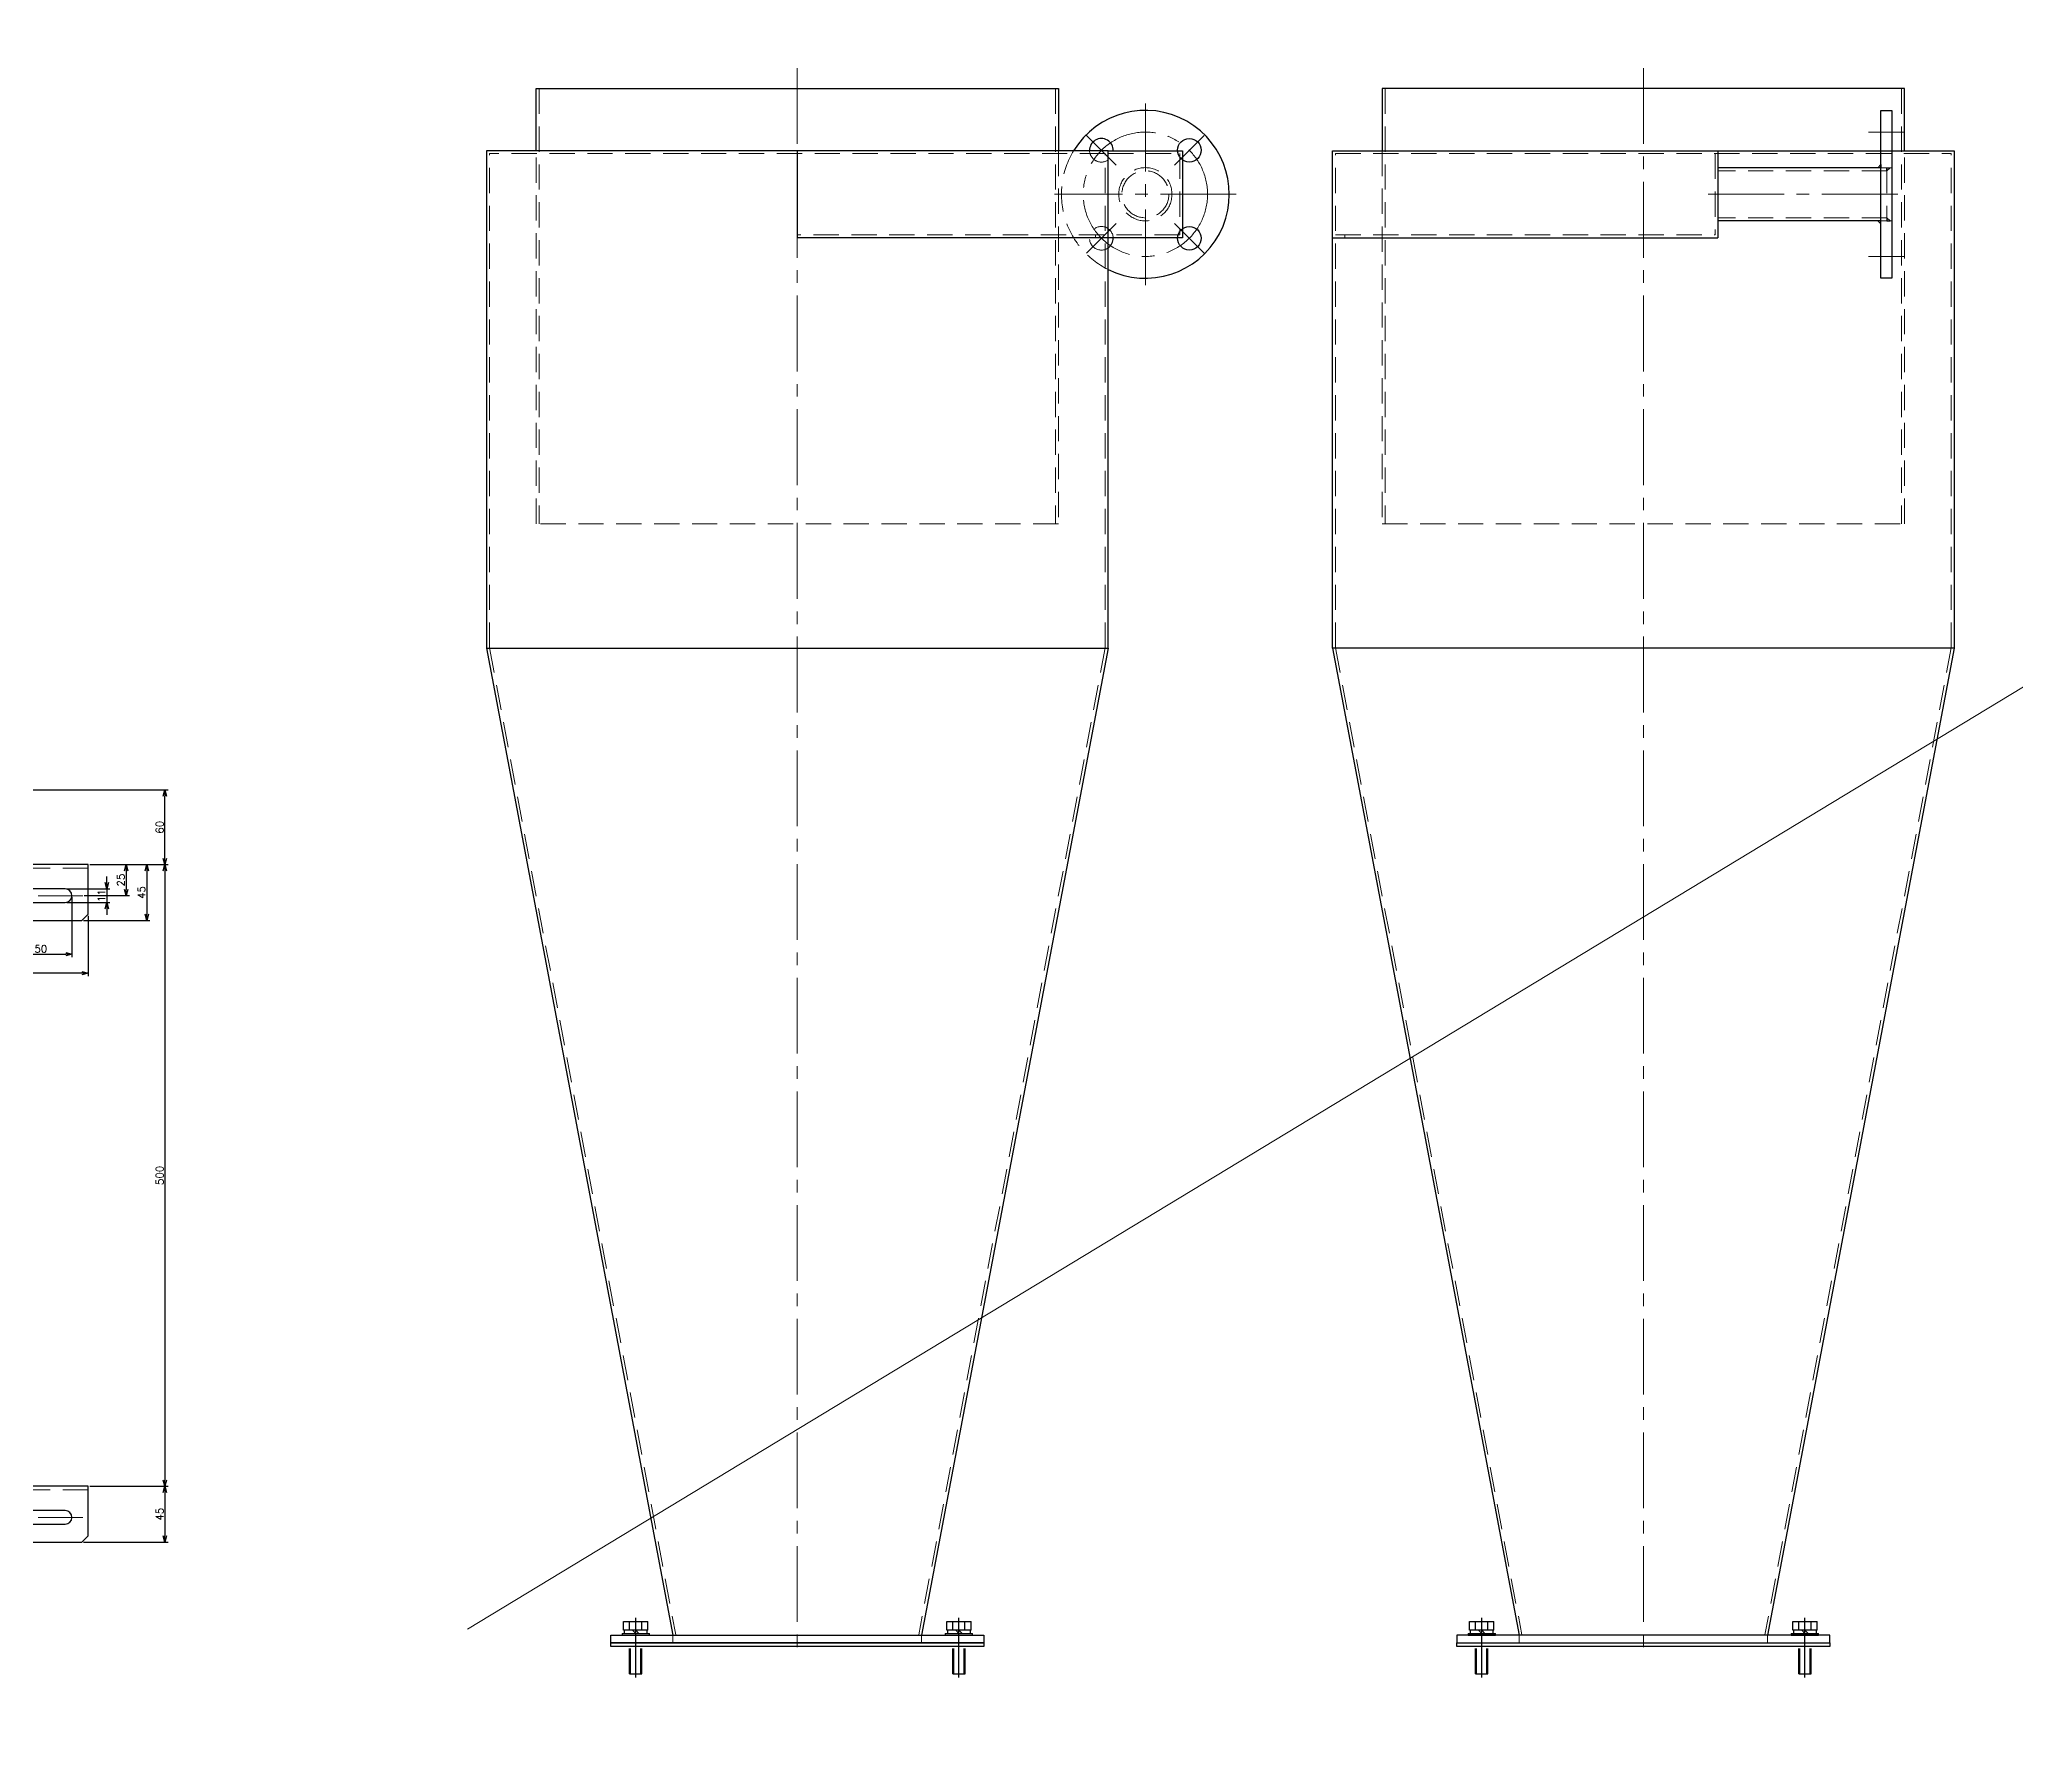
# Model space of a CAD drawing. Header units: millimetres. Extents: x 0 to 49006, y -7876 to 6995.
# Drawn here: x 13220 to 14810, y -2934 to -1556 of the extents above; entities that cross this region are included whole.
import ezdxf

# ---------------------------------------------------------------- set-up
doc = ezdxf.new("R2010")
doc.units = ezdxf.units.MM
doc.header["$LTSCALE"] = 3.2
doc.header["$PDMODE"] = 99
doc.header["$PDSIZE"] = 1
doc.linetypes.add('CENTER2', pattern=[28.575, 19.05, -3.175, 3.175, -3.175])
doc.linetypes.add('HIDDEN', pattern=[9.525, 6.35, -3.175])
for name, color, linetype, lineweight in [('04_HIDDEN', 2, 'HIDDEN', 13), ('05_CENTER', 4, 'CENTER2', 13), ('08_DIM', 3, 'Continuous', 13)]:
    doc.layers.add(name, color=color, linetype=linetype, lineweight=lineweight)
doc.layers.add('10_DRAFT', color=8, linetype='Continuous', lineweight=0, plot=False)
doc.styles.add('KANJI0', font='txt.shx', dxfattribs={"width": 0.9, "height": 30, "bigfont": 'bigfont'})
doc.styles.add('KSS_TXT', font='txt.shx', dxfattribs={"bigfont": 'extfont2.shx'})
doc.styles.add('KSS_TXT_L', font='txt.shx', dxfattribs={"height": 36, "bigfont": 'extfont2.shx'})
doc.dimstyles.new('KSS_DIM', dxfattribs={"dimscale": 12, "dimtxt": 3, "dimasz": 2.5, "dimexe": 1.25, "dimexo": 0.625, "dimtad": 1, "dimdsep": 46, "dimtxsty": 'KSS_TXT', "dimblk": 'OPEN30', "dimcen": 0, "dimazin": 2, "dimtfac": 0.75, "dimtmove": 0, "dimatfit": 3, "dimldrblk": 'OPEN30', "dimfxl": 1.25, "dimtolj": 1, "dimarcsym": 0})

# ---------------------------------------------------------------- blocks, each defined once
blk = doc.blocks.new('A$C6D2F3CDD_1_1')
at = {"color": 0}
for p, q in [((0, 0), (0, -40)), ((0, 0), (40, 0)), ((40, -1), (40, 0)), ((3, -38), (3, -7.5)), ((7.5, -3), (38, -3)), ((1, -40), (0, -40))]:
    blk.add_line(p, q, dxfattribs=at)
for centre, radius, start, end in [((7.5, -7.5), 4.5, 90, 180), ((38, -1), 2, 270, 0), ((1, -38), 2, 270, 0)]:
    blk.add_arc(centre, radius, start, end, dxfattribs=at)
blk = doc.blocks.new('M10Nu_1_1')
at = {"color": 0}
for p, q in [((-9.8, 0), (-9.8, 6.7)), ((-9.8, 0), (9.8, 0)), ((-7.4, 8), (7.4, 8)), ((-4.9, 0), (-4.9, 6.7)), ((4.9, 6.7), (4.9, 0)), ((9.8, 6.7), (9.8, 0))]:
    blk.add_line(p, q, dxfattribs=at)
at = {"color": 0, "linetype": 'CENTER2'}
blk.add_line((0, 8), (0, 0), dxfattribs=at)
at = {"color": 0}
for centre, radius, start, end in [((-7.4, 5.1), 2.94, 33.626, 146.374), ((0, -1.8), 9.8, 60, 120), ((7.4, 5.1), 2.94, 33.626, 146.374)]:
    blk.add_arc(centre, radius, start, end, dxfattribs=at)
at = {"layer": '10_DRAFT', "style": 'KANJI0', "width": 0.82}
blk.add_text('Ｍ１０', height=1.25, dxfattribs=at).set_placement((0.3, 0.1))
blk = doc.blocks.new('A$C7D054742_1_1')
at = {"color": 0}
for p, q in [((397.7, 860), (-397.7, 860)), ((-400, 857), (-400, 206)), ((400, 857), (-400, 857)), ((400, 206), (400, 857)), ((580, 800), (400, 800)), ((580, 760), (580, 800)), ((501.5, 780.5), (462.5, 780.5)), ((561.5, 780.5), (522.5, 780.5)), ((462.5, 769.5), (501.5, 769.5)), ((522.5, 769.5), (561.5, 769.5)), ((400, 755), (575, 755)), ((575, 755), (580, 760)), ((580, 300), (400, 300)), ((580, 260), (580, 300)), ((501.5, 280.5), (462.5, 280.5)), ((561.5, 280.5), (522.5, 280.5)), ((400, 255), (575, 255)), ((462.5, 269.5), (501.5, 269.5)), ((522.5, 269.5), (561.5, 269.5)), ((575, 255), (580, 260)), ((-400, 206), (400, 206)), ((-400, 206), (-200, 6)), ((400, 206), (200, 6))]:
    blk.add_line(p, q, dxfattribs=at)
at = {"color": 3}
for points in [[(-397.7, 857), (-399.7, 857), (-397.7, 859), (-397.7, 859)], [(397.7, 857), (399.7, 857), (397.7, 859), (397.7, 859)], [(400, 800), (402, 800), (400, 802), (400, 802)], [(400, 797), (402, 797), (400, 795), (400, 795)], [(400, 755), (402, 755), (400, 753), (400, 753)], [(400, 300), (402, 300), (400, 302), (400, 302)], [(400, 297), (402, 297), (400, 295), (400, 295)]]:
    blk.add_lwpolyline(points, close=True, dxfattribs=at)
at = {"color": 0}
blk.add_lwpolyline([(-250, 0), (250, 0), (250, 6), (-250, 6)], close=True, dxfattribs=at)
blk.add_lwpolyline([(-250, 0), (250, 0), (250, 6), (-250, 6)], close=True, dxfattribs=at)
for centre, start, end in [((462.5, 775), 90, 270), ((501.5, 775), 270, 90), ((522.5, 775), 90, 270), ((561.5, 775), 270, 90), ((462.5, 275), 90, 270), ((501.5, 275), 270, 90), ((522.5, 275), 90, 270), ((561.5, 275), 270, 90)]:
    blk.add_arc(centre, 5.5, start, end, dxfattribs=at)
at = {"layer": '04_HIDDEN'}
for p, q in [((-397.7, 860), (-397.7, 207)), ((397.7, 860), (397.7, 207)), ((-396.7, 820), (396.7, 820)), ((580, 797), (400, 797)), ((580, 297), (400, 297)), ((-397.7, 207), (-198.4, 7.6)), ((397.7, 207), (198.4, 7.6)), ((-200, 6), (-198.4, 7.6)), ((-200, 6), (-200, 0)), ((-200, 0), (-200, 6)), ((200, 6), (198.4, 7.6)), ((200, 6), (200, 0)), ((200, 0), (200, 6))]:
    blk.add_line(p, q, dxfattribs=at)
at = {"layer": '05_CENTER'}
for p, q in [((-376, 846.7), (-376, 867.3)), ((-188, 846.7), (-188, 867.3)), ((-130, 846.7), (-130, 867.3)), ((130, 846.7), (130, 867.3)), ((188, 846.7), (188, 867.3)), ((376, 846.7), (376, 867.3)), ((448.3, 775), (575.7, 775)), ((448.3, 275), (575.7, 275)), ((-230, 13.5), (-230, -7.7)), ((-175, 13.5), (-175, -7.7)), ((175, 13.5), (175, -7.7)), ((230, 13.5), (230, -7.7))]:
    blk.add_line(p, q, dxfattribs=at)
blk.add_lwpolyline([(0, 869), (0, -10.6)], close=True, dxfattribs=at)
at = {"layer": '04_HIDDEN'}
for p in [(-397.7, 860), (110, 860)]:
    blk.add_blockref('A$C6D2F3CDD_1_1', p, dxfattribs=at)
at = {"layer": '04_HIDDEN', "xscale": -1}
for p in [(-110, 860), (397.7, 860)]:
    blk.add_blockref('A$C6D2F3CDD_1_1', p, dxfattribs=at)
at = {"layer": '04_HIDDEN', "rotation": 180}
for p in [(-376, 857), (-188, 857), (0, 857), (188, 857), (376, 857)]:
    blk.add_blockref('M10Nu_1_1', p, dxfattribs=at)
at = {"layer": '04_HIDDEN', "color": 9, "rotation": 180}
for p in [(-130, 857), (130, 857)]:
    blk.add_blockref('M10Nu_1_1', p, dxfattribs=at)
blk = doc.blocks.new('A$C1A3C2C0C_1_1_2_1')
at = {"color": 0}
for p, q in [((-11, 1.5), (11, 1.5)), ((-11, 1.5), (-11, 0)), ((-9.8, 11), (9.8, 11)), ((-9.8, 4), (-9.8, 11)), ((9.8, 4), (-9.8, 4)), ((-9.3, 4), (-9.3, 1.5)), ((-4.9, 4), (-4.9, 11)), ((0, 1.5), (-2.5, 4)), ((0, 4), (2.5, 1.5)), ((4.9, 4), (4.9, 11)), ((9.2, 1.5), (9.2, 4)), ((9.8, 4), (9.8, 11)), ((11, 0), (11, 1.5)), ((-11, 0), (11, 0))]:
    blk.add_line(p, q, dxfattribs=at)
at = {"color": 0, "linetype": 'CENTER2'}
blk.add_line((0, -34), (0, 14), dxfattribs=at)
at = {"color": 0, "linetype": 'HIDDEN'}
for p, q in [((-5, -31), (-5, 0)), ((-4.2, -31), (-4.2, 0)), ((4.2, -31), (4.2, 0)), ((5, -31), (5, 0)), ((-5, -31), (5, -31))]:
    blk.add_line(p, q, dxfattribs=at)
at = {"layer": '10_DRAFT', "style": 'KSS_TXT_L'}
blk.add_text('BT-M10x35L,SW,PW', height=0.3, dxfattribs=at).set_placement((5.1, 10.7))
blk = doc.blocks.new('A$C1BB41D09_1_1')
at = {"color": 0}
for p, q in [((210, 1250), (-210, 1250)), ((-210, 1250), (-210, 1200)), ((210, 1200), (210, 1250)), ((-250, 1200), (250, 1200)), ((-250, 800), (-250, 1200)), ((60, 1200), (60, 1130)), ((250, 1200), (250, 800)), ((191, 1186.3), (60, 1186.3)), ((-250, 1130), (60, 1130)), ((191, 1143.6), (60, 1143.6)), ((250, 800), (-250, 800)), ((-250, 800), (-100, 6)), ((250, 800), (100, 6))]:
    blk.add_line(p, q, dxfattribs=at)
for points in [[(191, 1232.5), (200, 1232.5), (200, 1097.5), (191, 1097.5)], [(-150, 0), (150, 0), (150, 6), (-150, 6)]]:
    blk.add_lwpolyline(points, close=True, dxfattribs=at)
at = {"color": 3}
for points in [[(191, 1186.3), (188.5, 1186.3), (188.5, 1186.3), (191, 1188.9)], [(196, 1186.3), (198.5, 1186.3), (198.5, 1186.3), (196, 1183.8)], [(196, 1143.6), (198.5, 1143.6), (198.5, 1143.6), (196, 1146.1)], [(191, 1143.6), (188.5, 1143.6), (188.5, 1143.6), (191, 1141.1)]]:
    blk.add_lwpolyline(points, close=True, dxfattribs=at)
at = {"layer": '04_HIDDEN'}
for p, q in [((-207.7, 1250), (-207.7, 900)), ((207.7, 1250), (207.7, 900)), ((-247.7, 1197.7), (247.7, 1197.7)), ((-247.7, 800.2), (-247.7, 1197.7)), ((-210, 1200), (-210, 900)), ((57.7, 1197.7), (57.7, 1132.3)), ((210, 900), (210, 1200)), ((247.7, 800.2), (247.7, 1197.7)), ((196, 1183.8), (60, 1183.8)), ((191, 1186.3), (200, 1186.3)), ((196, 1186.3), (196, 1143.6)), ((196, 1146.1), (60, 1146.1)), ((-247.7, 1132.3), (57.7, 1132.3)), ((-240, 1130), (-240, 1132.3)), ((191, 1143.6), (200, 1143.6)), ((-210, 900), (210, 900)), ((-247.7, 800.2), (-97.7, 6.4)), ((247.7, 800.2), (97.7, 6.4)), ((-100, 6), (-97.7, 6.4)), ((-100, 0), (-100, 6)), ((100, 6), (97.7, 6.4)), ((100, 0), (100, 6))]:
    blk.add_line(p, q, dxfattribs=at)
at = {"layer": '05_CENTER'}
for p, q in [((0, 1266.4), (0, -10.4)), ((181.1, 1215), (209.6, 1215)), ((204.6, 1165), (51.9, 1165)), ((181.1, 1115), (209.6, 1115)), ((-130, -7.8), (-130, 13.6)), ((-130, -7.8), (-130, 13.6)), ((130, -7.8), (130, 13.6)), ((130, -7.8), (130, 13.6))]:
    blk.add_line(p, q, dxfattribs=at)
blk = doc.blocks.new('A$C3E2B3201_1_1')
at = {"color": 0}
for p, q in [((-210, 1200), (-210, 1250)), ((-210, 1250), (210, 1250)), ((210, 1250), (210, 1200)), ((250, 1200), (-250, 1200)), ((-250, 1200), (-250, 800)), ((0, 1200), (0, 1130)), ((250, 1200), (310, 1200)), ((250, 800), (250, 1200)), ((310, 1200), (310, 1130)), ((310, 1130), (0, 1130)), ((-250, 800), (250, 800)), ((-250, 800), (-100, 6)), ((250, 800), (100, 6))]:
    blk.add_line(p, q, dxfattribs=at)
blk.add_lwpolyline([(150, 0), (-150, 0), (-150, 6), (150, 6)], close=True, dxfattribs=at)
for centre in [(315.4, 1200.4), (315.4, 1129.6)]:
    blk.add_circle(centre, 9.5, dxfattribs=at)
for centre, radius, start, end in [((280, 1165), 67.5, 243.6122, 148.7671), ((244.6, 1200.4), 9.5, 357.8564, 182.1436), ((244.6, 1129.6), 9.5, 304.3134, 2.1436)]:
    blk.add_arc(centre, radius, start, end, dxfattribs=at)
at = {"layer": '04_HIDDEN'}
for p, q in [((-207.7, 1250), (-207.7, 900)), ((207.7, 1250), (207.7, 900)), ((247.7, 1197.7), (-247.7, 1197.7)), ((-247.7, 800.2), (-247.7, 1197.7)), ((-210, 900), (-210, 1200)), ((210, 1200), (210, 900)), ((247.7, 800.2), (247.7, 1197.7)), ((250, 1197.7), (307.7, 1197.7)), ((307.7, 1197.7), (307.7, 1132.3)), ((307.7, 1132.3), (0, 1132.3)), ((240, 1130), (240, 1132.3)), ((250, 1130), (240, 1130)), ((210, 900), (-210, 900)), ((-247.7, 800.2), (-97.7, 6.4)), ((247.7, 800.2), (97.7, 6.4)), ((-100, 6), (-97.7, 6.4)), ((-100, 0), (-100, 6)), ((100, 6), (97.7, 6.4)), ((100, 0), (100, 6))]:
    blk.add_line(p, q, dxfattribs=at)
for radius in [21.4, 18.9]:
    blk.add_circle((280, 1165), radius, dxfattribs=at)
for centre, radius, start, end in [((280, 1165), 67.5, 148.7671, 243.6122), ((244.6, 1200.4), 9.5, 182.1436, 357.8564), ((244.6, 1129.6), 9.5, 2.1436, 304.3134)]:
    blk.add_arc(centre, radius, start, end, dxfattribs=at)
at = {"layer": '05_CENTER'}
for p, q in [((0, 1266.4), (0, -10.4)), ((280, 1091.9), (280, 1238.1)), ((256.6, 1188.4), (232.7, 1212.3)), ((303.4, 1188.4), (327.3, 1212.3)), ((353.1, 1165), (206.9, 1165)), ((256.6, 1141.6), (232.7, 1117.7)), ((303.4, 1141.6), (327.3, 1117.7)), ((-130, -7.8), (-130, 13.6)), ((130, -7.8), (130, 13.6))]:
    blk.add_line(p, q, dxfattribs=at)
blk.add_circle((280, 1165), 50, dxfattribs=at)
blk = doc.blocks.new('_Open30')
at = {"color": 0, "linetype": 'ByBlock', "lineweight": -2}
for p, q in [((-1, 0.27), (0, 0)), ((0, 0), (-1, -0.27)), ((0, 0), (-1, 0))]:
    blk.add_line(p, q, dxfattribs=at)
blk = doc.blocks.new('*D1548')
at = {"layer": '08_DIM', "color": 0, "lineweight": -2, "transparency": 16777216}
for p, q in [((13258.8, -2261), (13258.8, -2309.5)), ((13078.8, -2305.8), (13078.8, -2309.5)), ((13253.8, -2307), (13083.8, -2307))]:
    blk.add_line(p, q, dxfattribs=at)
at = {"layer": 'Defpoints', "color": 0, "transparency": 16777216}
for p in [(13258.8, -2259.7), (13078.8, -2304.5), (13078.8, -2307)]:
    blk.add_point(p, dxfattribs=at)
at = {"layer": '08_DIM', "color": 0, "lineweight": -2, "transparency": 16777216, "xscale": 5, "yscale": 5, "zscale": 5, "rotation": 180}
blk.add_blockref('_Open30', (13078.8, -2307), dxfattribs=at)
at = {"layer": '08_DIM', "color": 0, "lineweight": -2, "transparency": 16777216, "xscale": 5, "yscale": 5, "zscale": 5}
blk.add_blockref('_Open30', (13258.8, -2307), dxfattribs=at)
at = {"layer": '08_DIM', "color": 0, "transparency": 16777216, "insert": (13168.8, -2302.8), "char_height": 6, "attachment_point": 5, "style": 'KSS_TXT'}
blk.add_mtext('\\A1;180', dxfattribs=at)
blk = doc.blocks.new('*D1549')
at = {"layer": '08_DIM', "color": 0, "lineweight": -2, "transparency": 16777216}
for p, q in [((13077.8, -2159.7), (13323.1, -2159.7)), ((13320.6, -2214.7), (13320.6, -2164.7)), ((13260.1, -2219.7), (13323.1, -2219.7))]:
    blk.add_line(p, q, dxfattribs=at)
at = {"layer": 'Defpoints', "color": 0, "transparency": 16777216}
for p in [(13076.5, -2159.7), (13320.6, -2159.7), (13258.8, -2219.7)]:
    blk.add_point(p, dxfattribs=at)
at = {"layer": '08_DIM', "color": 0, "lineweight": -2, "transparency": 16777216, "xscale": 5, "yscale": 5, "zscale": 5}
for p, rotation in [((13320.6, -2159.7), 90), ((13320.6, -2219.7), 270)]:
    blk.add_blockref('_Open30', p, dxfattribs=dict(at, rotation=rotation))
at = {"layer": '08_DIM', "color": 0, "transparency": 16777216, "insert": (13316.4, -2189.7), "char_height": 6, "attachment_point": 5, "rotation": 90, "style": 'KSS_TXT'}
blk.add_mtext('\\A1;60', dxfattribs=at)
blk = doc.blocks.new('*D1550')
at = {"layer": '08_DIM', "color": 0, "lineweight": -2, "transparency": 16777216}
for p, q in [((13260.1, -2219.7), (13323.1, -2219.7)), ((13320.6, -2224.7), (13320.6, -2714.7)), ((13260.1, -2719.7), (13323.1, -2719.7))]:
    blk.add_line(p, q, dxfattribs=at)
at = {"layer": 'Defpoints', "color": 0, "transparency": 16777216}
for p in [(13258.8, -2219.7), (13258.8, -2719.7), (13320.6, -2719.7)]:
    blk.add_point(p, dxfattribs=at)
at = {"layer": '08_DIM', "color": 0, "lineweight": -2, "transparency": 16777216, "xscale": 5, "yscale": 5, "zscale": 5}
for p, rotation in [((13320.6, -2219.7), 90), ((13320.6, -2719.7), 270)]:
    blk.add_blockref('_Open30', p, dxfattribs=dict(at, rotation=rotation))
at = {"layer": '08_DIM', "color": 0, "transparency": 16777216, "insert": (13316.4, -2469.7), "char_height": 6, "attachment_point": 5, "rotation": 90, "style": 'KSS_TXT'}
blk.add_mtext('\\A1;500', dxfattribs=at)
blk = doc.blocks.new('*D1551')
at = {"layer": '08_DIM', "color": 0, "lineweight": -2, "transparency": 16777216}
for p, q in [((13260.1, -2719.7), (13323.1, -2719.7)), ((13320.6, -2724.7), (13320.6, -2759.7)), ((13255.1, -2764.7), (13323.1, -2764.7))]:
    blk.add_line(p, q, dxfattribs=at)
at = {"layer": 'Defpoints', "color": 0, "transparency": 16777216}
for p in [(13258.8, -2719.7), (13253.8, -2764.7), (13320.6, -2764.7)]:
    blk.add_point(p, dxfattribs=at)
at = {"layer": '08_DIM', "color": 0, "lineweight": -2, "transparency": 16777216, "xscale": 5, "yscale": 5, "zscale": 5}
for p, rotation in [((13320.6, -2719.7), 90), ((13320.6, -2764.7), 270)]:
    blk.add_blockref('_Open30', p, dxfattribs=dict(at, rotation=rotation))
at = {"layer": '08_DIM', "color": 0, "transparency": 16777216, "insert": (13316.4, -2742.2), "char_height": 6, "attachment_point": 5, "rotation": 90, "style": 'KSS_TXT'}
blk.add_mtext('\\A1;45', dxfattribs=at)
blk = doc.blocks.new('*D1555')
at = {"layer": '08_DIM', "color": 0, "lineweight": -2, "transparency": 16777216}
for p, q in [((13195.8, -2246), (13195.8, -2294.3)), ((13245.8, -2246), (13245.8, -2294.3)), ((13200.8, -2291.8), (13240.8, -2291.8))]:
    blk.add_line(p, q, dxfattribs=at)
at = {"layer": 'Defpoints', "color": 0, "transparency": 16777216}
for p in [(13195.8, -2244.7), (13245.8, -2244.7), (13245.8, -2291.8)]:
    blk.add_point(p, dxfattribs=at)
at = {"layer": '08_DIM', "color": 0, "lineweight": -2, "transparency": 16777216, "xscale": 5, "yscale": 5, "zscale": 5, "rotation": 180}
blk.add_blockref('_Open30', (13195.8, -2291.8), dxfattribs=at)
at = {"layer": '08_DIM', "color": 0, "lineweight": -2, "transparency": 16777216, "xscale": 5, "yscale": 5, "zscale": 5}
blk.add_blockref('_Open30', (13245.8, -2291.8), dxfattribs=at)
at = {"layer": '08_DIM', "color": 0, "transparency": 16777216, "insert": (13220.8, -2287.5), "char_height": 6, "attachment_point": 5, "style": 'KSS_TXT'}
blk.add_mtext('\\A1;50', dxfattribs=at)
blk = doc.blocks.new('*D1556')
at = {"layer": '08_DIM', "color": 0, "lineweight": -2, "transparency": 16777216}
for p, q in [((13260.1, -2219.7), (13292, -2219.7)), ((13289.5, -2224.7), (13289.5, -2239.7)), ((13255.7, -2244.7), (13292, -2244.7))]:
    blk.add_line(p, q, dxfattribs=at)
at = {"layer": 'Defpoints', "color": 0, "transparency": 16777216}
for p in [(13258.8, -2219.7), (13254.5, -2244.7), (13289.5, -2244.7)]:
    blk.add_point(p, dxfattribs=at)
at = {"layer": '08_DIM', "color": 0, "lineweight": -2, "transparency": 16777216, "xscale": 5, "yscale": 5, "zscale": 5}
for p, rotation in [((13289.5, -2219.7), 90), ((13289.5, -2244.7), 270)]:
    blk.add_blockref('_Open30', p, dxfattribs=dict(at, rotation=rotation))
at = {"layer": '08_DIM', "color": 0, "transparency": 16777216, "insert": (13285.2, -2232.2), "char_height": 6, "attachment_point": 5, "rotation": 90, "style": 'KSS_TXT'}
blk.add_mtext('\\A1;25', dxfattribs=at)
blk = doc.blocks.new('*D1557')
at = {"layer": '08_DIM', "color": 0, "lineweight": -2, "transparency": 16777216}
for p, q in [((13260.1, -2219.7), (13308.5, -2219.7)), ((13306, -2224.7), (13306, -2259.7)), ((13255.1, -2264.7), (13308.5, -2264.7))]:
    blk.add_line(p, q, dxfattribs=at)
at = {"layer": 'Defpoints', "color": 0, "transparency": 16777216}
for p in [(13258.8, -2219.7), (13253.8, -2264.7), (13306, -2264.7)]:
    blk.add_point(p, dxfattribs=at)
at = {"layer": '08_DIM', "color": 0, "lineweight": -2, "transparency": 16777216, "xscale": 5, "yscale": 5, "zscale": 5}
for p, rotation in [((13306, -2219.7), 90), ((13306, -2264.7), 270)]:
    blk.add_blockref('_Open30', p, dxfattribs=dict(at, rotation=rotation))
at = {"layer": '08_DIM', "color": 0, "transparency": 16777216, "insert": (13301.8, -2242.2), "char_height": 6, "attachment_point": 5, "rotation": 90, "style": 'KSS_TXT'}
blk.add_mtext('\\A1;45', dxfattribs=at)
blk = doc.blocks.new('*D1558')
at = {"layer": '08_DIM', "color": 0, "lineweight": -2, "transparency": 16777216}
for p, q in [((13241.6, -2239.2), (13276.4, -2239.2)), ((13273.9, -2234.2), (13273.9, -2229.2)), ((13273.9, -2239.2), (13273.9, -2250.2)), ((13241.6, -2250.2), (13276.4, -2250.2)), ((13273.9, -2255.2), (13273.9, -2260.2))]:
    blk.add_line(p, q, dxfattribs=at)
at = {"layer": 'Defpoints', "color": 0, "transparency": 16777216}
for p in [(13240.3, -2239.2), (13240.3, -2250.2), (13273.9, -2250.2)]:
    blk.add_point(p, dxfattribs=at)
at = {"layer": '08_DIM', "color": 0, "lineweight": -2, "transparency": 16777216, "xscale": 5, "yscale": 5, "zscale": 5}
for p, rotation in [((13273.9, -2239.2), 270), ((13273.9, -2250.2), 90)]:
    blk.add_blockref('_Open30', p, dxfattribs=dict(at, rotation=rotation))
at = {"layer": '08_DIM', "color": 0, "transparency": 16777216, "insert": (13269.6, -2244.7), "char_height": 6, "attachment_point": 5, "rotation": 90, "style": 'KSS_TXT'}
blk.add_mtext('\\A1;11', dxfattribs=at)

msp = doc.modelspace()

# ---------------------------------------------------------------- linework, layer by layer
at = {"color": 3}
for points in [[(13679.308, -2845.591), (13979.308, -2845.591), (13979.308, -2848.591), (13679.308, -2848.591)], [(14359.883, -2845.591), (14659.883, -2845.591), (14659.883, -2848.591), (14359.883, -2848.591)]]:
    msp.add_lwpolyline(points, close=True, dxfattribs=at)
at = {"layer": '05_CENTER'}
for p, q in [((13699.308, -2853.37), (13699.308, -2832.024)), ((13959.308, -2853.37), (13959.308, -2832.024))]:
    msp.add_line(p, q, dxfattribs=at)
at = {"layer": '08_DIM', "color": 3}
msp.add_line((16296.435, -1180.18), (13563.977, -2834.73), dxfattribs=at)

# ---------------------------------------------------------------- block references
for name, p in [('A$C3E2B3201_1_1', (13829.308, -2845.591)), ('A$C1BB41D09_1_1', (14509.883, -2845.591)), ('A$C7D054742_1_1', (12678.832, -3019.731)), ('A$C1A3C2C0C_1_1_2_1', (13699.308, -2839.591)), ('A$C1A3C2C0C_1_1_2_1', (13959.308, -2839.591)), ('A$C1A3C2C0C_1_1_2_1', (14379.883, -2839.591)), ('A$C1A3C2C0C_1_1_2_1', (14639.883, -2839.591))]:
    msp.add_blockref(name, p)

# ---------------------------------------------------------------- dimensions: what is measured, and where the dimension line sits
at = {"layer": '08_DIM', "color": 1}
for base, p1, p2, angle, picture, middle in [((13320.618, -2159.731), (13258.832, -2219.731), (13076.532, -2159.731), 90, '*D1549', (13316.368, -2189.731)), ((13306.045, -2264.731), (13258.832, -2219.731), (13253.832, -2264.731), 90, '*D1557', (13301.791, -2242.231)), ((13289.458, -2244.731), (13258.832, -2219.731), (13254.482, -2244.731), 90, '*D1556', (13285.204, -2232.231)), ((13320.618, -2719.731), (13258.832, -2219.731), (13258.832, -2719.731), 270, '*D1550', (13316.364, -2469.731)), ((13273.869, -2250.231), (13240.332, -2239.231), (13240.332, -2250.231), 90, '*D1558', (13269.619, -2244.731)), ((13245.832, -2291.754), (13195.832, -2244.731), (13245.832, -2244.731), 180, '*D1555', (13220.832, -2287.5)), ((13078.832, -2307.047), (13258.832, -2259.731), (13078.832, -2304.547), 0, '*D1548', (13168.832, -2302.797)), ((13320.618, -2764.731), (13258.832, -2719.731), (13253.832, -2764.731), 90, '*D1551', (13316.364, -2742.231))]:
    dim = msp.add_linear_dim(base=base, p1=p1, p2=p2, angle=angle, dimstyle='KSS_DIM', override={"dimscale": 2}, dxfattribs=at)
    dim.commit()
    dim.dimension.update_dxf_attribs({"geometry": picture, "text_midpoint": middle})

doc.saveas('drawing.dxf')
